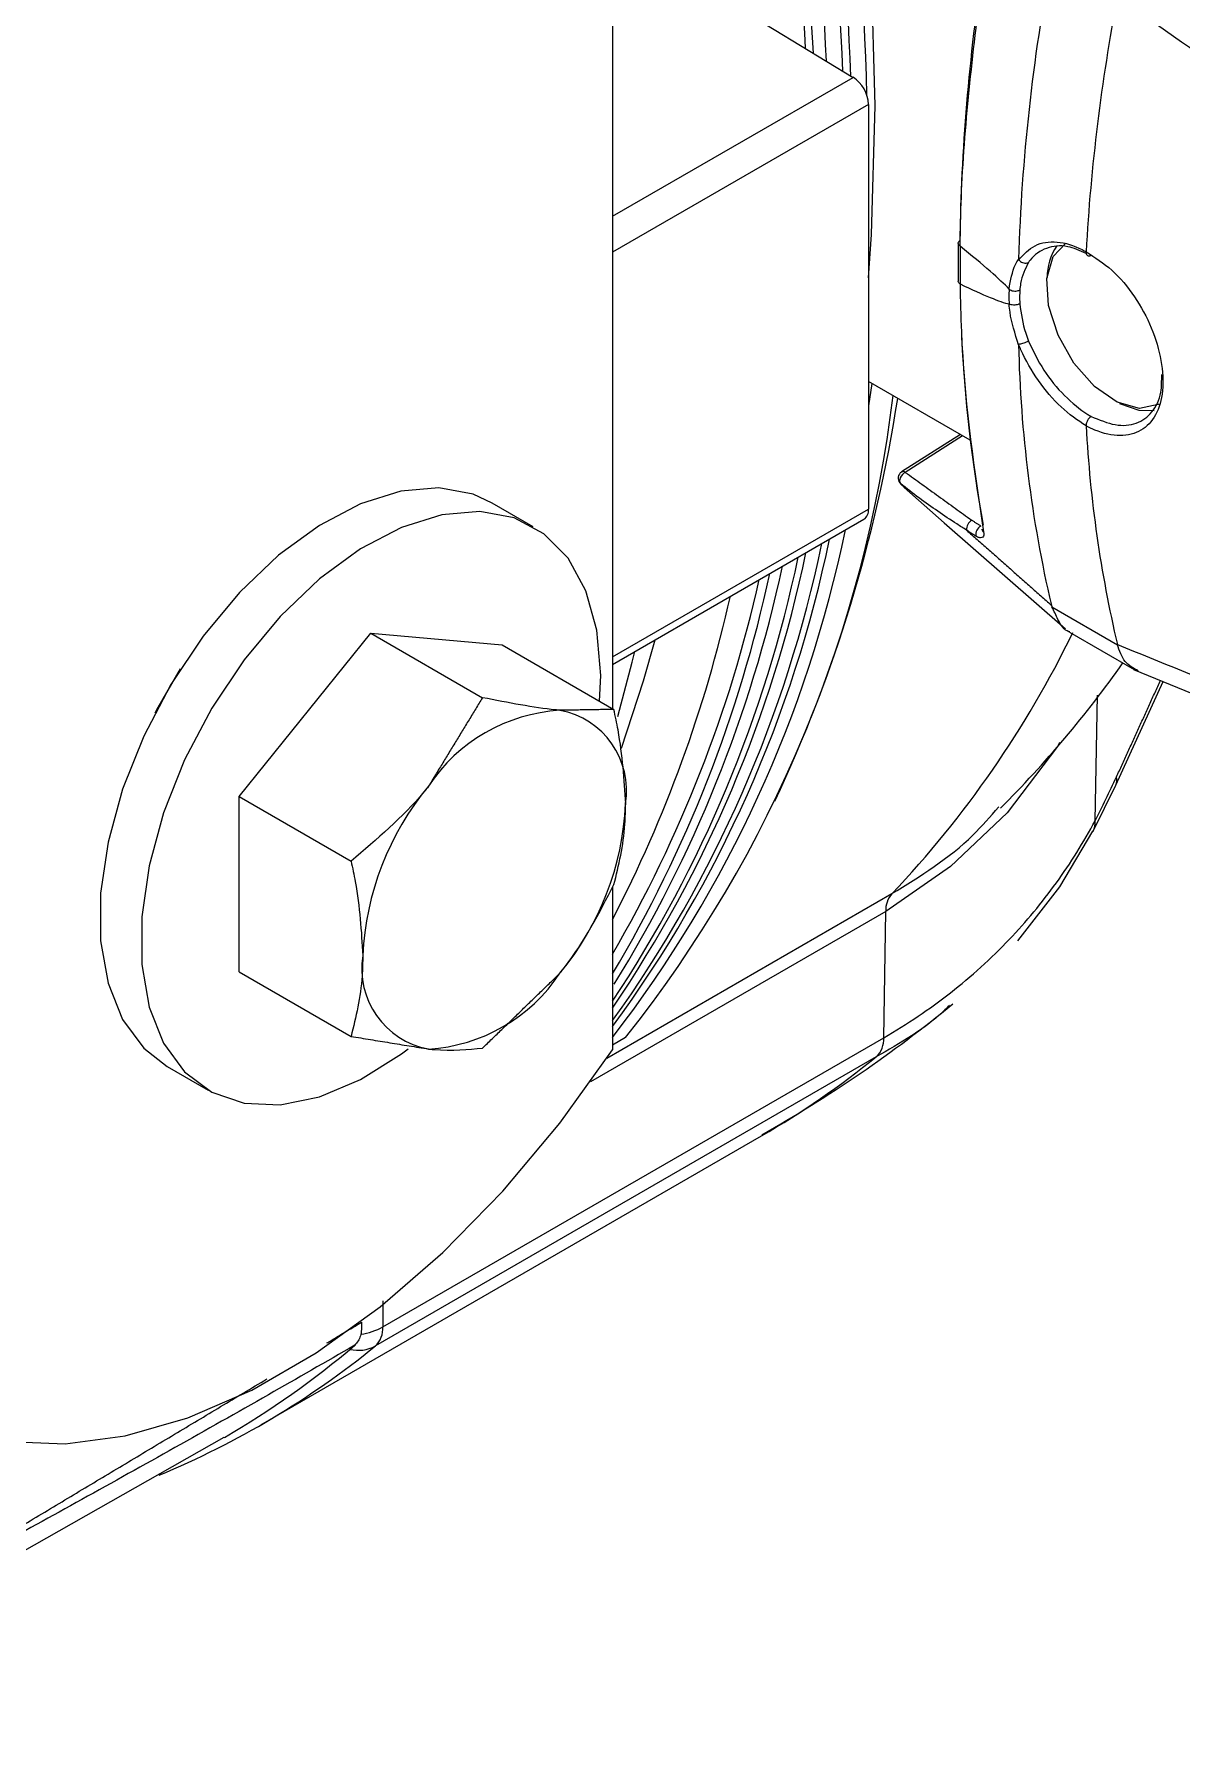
# Model space of a CAD drawing. Extents: x 11 to 120, y 2 to 94.
# Drawn here: x 23.556 to 25.1, y 12.185 to 14.484 of the extents above; entities that cross this region are included whole.
import ezdxf

# ---------------------------------------------------------------- set-up
doc = ezdxf.new("R2010")
doc.units = 0
doc.header["$MEASUREMENT"] = 0
doc.linetypes.add('SLD-Solid', pattern=[0])
doc.layers.add('OBJECT', color=7, linetype='CONTINUOUS')

msp = doc.modelspace()

# ---------------------------------------------------------------- linework, layer by layer
at = {"layer": 'OBJECT', "color": 7, "linetype": 'SLD-Solid', "lineweight": 15}
for p, q in [((24.3339, 20.4449), (24.3339, 13.5773)), ((24.4345, 14.562), (24.6576, 14.4264)), ((24.3339, 14.2396), (24.6576, 14.4264)), ((24.6782, 14.39), (24.3339, 14.1912)), ((24.6782, 14.39), (24.6782, 13.8457)), ((24.799, 14.2031), (24.799, 14.1523)), ((24.8015, 14.1992), (24.8015, 14.1484)), ((24.971, 14.1917), (24.971, 14.1917)), ((24.8151, 13.9383), (24.6782, 14.0173)), ((24.6826, 14.0148), (24.6782, 13.9844)), ((24.8018, 13.946), (24.7228, 13.8956)), ((24.8048, 13.9442), (24.7278, 13.8951)), ((24.971, 13.9575), (24.971, 13.9575)), ((24.7212, 13.88), (24.7203, 13.8809)), ((24.2273, 13.822), (24.1722, 13.8538)), ((24.3339, 13.6469), (24.6782, 13.8457)), ((24.3339, 13.6368), (24.672, 13.832)), ((24.9251, 13.7142), (25.0131, 13.6633)), ((23.8318, 13.4589), (24.0086, 13.6788)), ((24.0086, 13.6788), (24.159, 13.592)), ((24.0086, 13.6788), (24.1854, 13.663)), ((24.1854, 13.663), (24.3358, 13.5762)), ((24.9488, 13.6803), (25.0358, 13.6301)), ((25.0109, 13.4742), (25.0746, 13.6137)), ((24.9831, 13.4265), (24.9865, 13.5955)), ((23.8318, 13.4589), (23.9822, 13.3721)), ((23.8318, 13.2232), (23.8318, 13.4589)), ((24.9806, 13.4123), (25.0109, 13.4745)), ((24.3263, 13.107), (24.7097, 13.3284)), ((24.3339, 13.3373), (24.3339, 13.1184)), ((24.7014, 13.3045), (24.3041, 13.0751)), ((24.6989, 13.1346), (24.7014, 13.3045)), ((23.8318, 13.2232), (23.9822, 13.1364)), ((24.025, 12.7456), (24.6989, 13.1346)), ((24.3514, 13.1347), (24.3339, 13.1246)), ((24.6887, 13.109), (24.0149, 12.72)), ((23.7347, 13.0961), (23.7899, 13.0642)), ((23.8606, 12.6137), (24.5345, 13.0027))]:
    msp.add_line(p, q, dxfattribs=at)
at = {"layer": 'OBJECT', "color": 7, "linetype": 'SLD-Solid', "lineweight": 15, "flags": 128}
for points in [[(24.3339, 16.0338), (24.3814, 15.913), (24.4517, 15.7161), (24.5133, 15.5194), (24.5658, 15.3237), (24.6091, 15.1299), (24.6429, 14.9386), (24.6672, 14.7507), (24.6818, 14.5669), (24.6867, 14.3881), (24.6818, 14.2148), (24.6779, 14.1566)], [(25.0687, 13.9867), (25.068, 13.9863), (25.0426, 13.9809), (25.0128, 13.9894), (24.9823, 14.0106), (24.9546, 14.0419), (24.9332, 14.0797), (24.9206, 14.1193), (24.9183, 14.1559), (24.9266, 14.1852), (24.9438, 14.2032)], [(25.0161, 13.9879), (25.0419, 13.9787), (25.0626, 13.9784)], [(24.7278, 13.8951), (24.7257, 13.8938), (24.7238, 13.8922), (24.7222, 13.8901), (24.721, 13.8879), (24.7202, 13.8856), (24.72, 13.8835), (24.7204, 13.8815), (24.7212, 13.88)], [(24.1722, 13.8538), (24.1463, 13.8656), (24.1001, 13.8742), (24.0491, 13.8699), (23.995, 13.8529), (23.9396, 13.8238), (23.8846, 13.7835), (23.8319, 13.7333), (23.783, 13.6747), (23.7397, 13.6097), (23.7032, 13.5404), (23.6747, 13.469), (23.6552, 13.3978), (23.6453, 13.3291), (23.6453, 13.2651), (23.6552, 13.2078), (23.6747, 13.1591), (23.7032, 13.1205), (23.7347, 13.0961)], [(24.7263, 13.8746), (24.7801, 13.8271), (24.9431, 13.6845)], [(24.3166, 13.5873), (24.318, 13.6217), (24.313, 13.6826), (24.2982, 13.7358), (24.2742, 13.7796), (24.2416, 13.8126), (24.2015, 13.8338), (24.1552, 13.8423), (24.1042, 13.8381), (24.0501, 13.8211), (23.9947, 13.792), (23.9398, 13.7517), (23.887, 13.7014), (23.8382, 13.6429), (23.7948, 13.5779), (23.7583, 13.5086), (23.7299, 13.4372), (23.7104, 13.366), (23.7005, 13.2973), (23.7005, 13.2332), (23.7104, 13.1759), (23.7299, 13.1272), (23.7583, 13.0887), (23.7948, 13.0615), (23.8382, 13.0466), (23.887, 13.0444), (23.9398, 13.0551), (23.9947, 13.0782), (24.0501, 13.1131), (24.0589, 13.1197)], [(24.8306, 13.8186), (24.8306, 13.8184), (24.8307, 13.8178), (24.8307, 13.8178)], [(24.3459, 13.5242), (24.3755, 13.6145), (24.3913, 13.6699)], [(24.341, 13.5667), (24.3605, 13.6399), (24.3639, 13.6541)], [(23.7525, 13.6306), (23.7222, 13.579), (23.7182, 13.5711)], [(25.0348, 13.6301), (25.2199, 13.554), (25.3381, 13.5058)], [(24.9354, 13.5316), (24.9324, 13.5262), (24.8646, 13.4373), (24.7886, 13.3647), (24.7014, 13.3045), (24.7014, 13.3045), (24.7014, 13.3045)], [(24.879, 13.265), (24.9358, 13.3376), (24.9801, 13.4123)], [(23.45, 12.6081), (23.5209, 12.5914), (23.5974, 12.5883), (23.6783, 12.599), (23.7625, 12.6232), (23.8486, 12.6606), (23.9353, 12.7107), (24.0214, 12.7727), (24.1055, 12.8456), (24.1865, 12.9284), (24.263, 13.0198), (24.3339, 13.1184)], [(23.0746, 12.1849), (23.284, 12.2984), (23.8116, 12.5975)]]:
    msp.add_lwpolyline(points, dxfattribs=at)
at = {"layer": 'OBJECT', "color": 7, "linetype": 'SLD-Solid', "lineweight": 15}
for centre, radius, start, end in [((20.227, 14.2866), 4.4506, 1.4864, 22.6645), ((20.2068, 14.2704), 4.4504, 2.0217, 21.9737), ((20.2001, 14.2633), 4.4468, 2.2118, 21.6265), ((20.2142, 14.255), 4.4117, 2.5098, 20.9655), ((20.2059, 14.2443), 4.4034, 2.7937, 20.3724), ((20.2969, 14.2665), 4.3011, 2.651, 20.1856), ((27.4333, 14.1042), 2.5544, 169.1946, 178.2621), ((27.5772, 14.0454), 2.6104, 169.2044, 176.7876), ((24.632, 14.3879), 0.0463, 2.6742, 56.4596), ((24.9973, 14.156), 0.0789, 146.4947, 179.2148), ((26.5911, 14.1042), 1.7114, 181.2506, 193.0978), ((23.0089, 14.2011), 1.7144, 321.5376, 353.2043), ((22.7695, 14.2927), 1.9707, 334.7752, 351.3006), ((26.6329, 14.0454), 1.6642, 183.027, 193.2675), ((24.7281, 13.8871), 0.01, 122.53, 218.7631), ((24.7249, 13.8914), 0.00465, 51.6284, 117.1819), ((24.6639, 13.8439), 0.0144, 304.1613, 7.1509), ((24.8243, 13.8186), 0.014, 120.3017, 185.506), ((24.8365, 13.8108), 0.014, 120.3023, 185.503), ((23.0181, 14.1521), 1.663, 322.297, 348.3972), ((22.9804, 14.1455), 1.6803, 323.6577, 348.3225), ((22.9627, 14.1417), 1.6878, 324.332, 348.2957), ((24.8361, 13.8198), 0.00559, 191.5177, 238.4988), ((22.9265, 14.1342), 1.7034, 325.7099, 348.2405), ((22.9083, 14.1306), 1.7115, 326.405, 348.2124), ((22.8059, 14.1316), 1.779, 329.1908, 347.9083), ((22.8352, 14.1377), 1.7662, 328.1795, 347.94), ((22.8075, 14.1357), 1.7662, 329.7924, 347.4114), ((22.7336, 14.124), 1.8028, 332.5794, 347.3234), ((23.7049, 14.2845), 1.387, 316.421, 334.1519), ((23.8139, 14.4887), 1.4759, 314.8964, 324.8437), ((24.2768, 13.3472), 0.2282, 93.4295, 146.5651), ((24.243, 13.4669), 0.1099, 350.7481, 79.4532), ((24.9942, 13.4815), 0.0183, 336.6667, 13.0641), ((24.3813, 13.2275), 0.3837, 140.2279, 177.3607), ((23.9682, 13.4669), 0.3837, 320.2279, 357.3607), ((24.9582, 13.4234), 0.0251, 333.1369, 7.0902), ((24.736, 13.3059), 0.0346, 139.6101, 182.4226), ((24.1065, 13.2275), 0.1099, 170.7481, 259.4532), ((24.0727, 13.3472), 0.2282, 273.4295, 326.5651), ((23.6507, 14.5693), 1.7976, 299.4606, 309.3929), ((24.6661, 13.1327), 0.0328, 313.6409, 3.2977), ((23.9447, 14.0236), 1.179, 300.0125, 309.1271), ((23.9854, 12.8156), 0.0804, 277.0989, 299.5489), ((23.9923, 12.7437), 0.0328, 313.6409, 3.2977), ((23.2731, 13.6315), 1.1752, 292.5666, 309.1393), ((23.2226, 13.6169), 1.1778, 300.0184, 310.4738), ((23.9918, 12.7623), 0.0482, 256.5619, 298.6061)]:
    msp.add_arc(centre, radius, start, end, dxfattribs=at)
for centre, major_axis, ratio, start_param, end_param in [((26.236, 15.1685), (0.9767, 2.0021), 0.525016, 2.109283, 2.305521), ((10.7736, 23.2013), (14.1054, -9.0791), 0.012142, 0.048936, 0.112898), ((10.7736, 23.2013), (14.1054, -9.0791), 0.012142, 6.185918, 6.24988), ((24.9627, 14.0701), (-0.0659, 0.1269), 0.54529, 0.724385, 0.89521), ((26.236, 15.1685), (0.9767, 2.0021), 0.525016, 2.373266, 2.529682)]:
    msp.add_ellipse(centre, major_axis=major_axis, ratio=ratio, start_param=start_param, end_param=end_param, dxfattribs=at)
for points, knots in [([(24.8016, 14.1992), (24.8016, 14.2047), (24.802, 14.2322), (24.8056, 14.3539), (24.8208, 14.4768), (24.8331, 14.5761)], [0, 0, 0, 0, 0.045653, 0.228294, 1, 1, 1, 1]), ([(25.0131, 14.5343), (25.0705, 14.4943), (25.1691, 14.4256), (25.268, 14.3569), (25.3094, 14.3281)], [0, 0, 0, 0, 0.581449, 1, 1, 1, 1]), ([(24.8015, 14.1992), (24.8009, 14.1998), (24.7995, 14.2008), (24.7988, 14.2028), (24.7992, 14.2046), (24.8002, 14.206), (24.8011, 14.2066), (24.8013, 14.2068)], [0, 0, 0, 0, 0.235917, 0.471833, 0.707753, 0.925415, 1, 1, 1, 1]), ([(24.8803, 14.1811), (24.887, 14.1883), (24.9007, 14.2029), (24.9315, 14.2072), (24.9561, 14.2), (24.9692, 14.1927), (24.971, 14.1917)], [0, 0, 0, 0, 0.315107, 0.632944, 0.949791, 1, 1, 1, 1]), ([(24.9712, 14.1895), (24.9628, 14.1932), (24.9438, 14.2017), (24.9168, 14.1984), (24.9006, 14.1872), (24.8942, 14.1785), (24.8934, 14.1773)], [0, 0, 0, 0, 0.269349, 0.609719, 0.95051, 1, 1, 1, 1]), ([(24.971, 14.1917), (24.9828, 14.1842), (25.0065, 14.1693), (25.0372, 14.1323), (25.0604, 14.0896), (25.0736, 14.0449), (25.0756, 14.0036), (25.0663, 13.9705), (25.0462, 13.9493), (25.0176, 13.9423), (24.9908, 13.9479), (24.975, 13.9556), (24.971, 13.9575)], [0, 0, 0, 0, 0.106547, 0.213092, 0.319763, 0.426916, 0.534499, 0.642267, 0.74996, 0.857311, 0.964156, 1, 1, 1, 1]), ([(24.971, 14.1917), (24.971, 14.1908), (24.9711, 14.189), (24.9721, 14.1871), (24.9738, 14.1861), (24.9756, 14.1861), (24.977, 14.1867), (24.9776, 14.187), (24.9777, 14.1871)], [0, 0, 0, 0, 0.208439, 0.416877, 0.625339, 0.83387, 0.967124, 1, 1, 1, 1]), ([(24.8674, 14.1414), (24.8694, 14.1534), (24.8719, 14.1685), (24.8787, 14.1794), (24.8801, 14.1816)], [0, 0, 0, 0, 0.79181, 1, 1, 1, 1]), ([(24.8801, 14.1816), (24.8801, 14.1816), (24.8801, 14.1814), (24.8802, 14.1813), (24.8802, 14.1811), (24.8802, 14.1811), (24.8803, 14.1811)], [0, 0, 0, 0, 0.344879, 0.691965, 0.85965, 1, 1, 1, 1]), ([(24.8803, 14.1811), (24.881, 14.1802), (24.8825, 14.1786), (24.8856, 14.177), (24.8888, 14.1763), (24.8912, 14.1765), (24.8927, 14.177), (24.8932, 14.1772), (24.8934, 14.1773)], [0, 0, 0, 0, 0.214952, 0.429904, 0.644864, 0.85984, 0.951436, 1, 1, 1, 1]), ([(24.8934, 14.1773), (24.889, 14.1686), (24.8835, 14.1577), (24.8821, 14.1433), (24.8818, 14.1404)], [0, 0, 0, 0, 0.796377, 1, 1, 1, 1]), ([(24.8015, 14.1484), (24.8009, 14.149), (24.7996, 14.15), (24.7989, 14.1514), (24.799, 14.1522), (24.7991, 14.1523)], [0, 0, 0, 0, 0.461577, 0.923153, 1, 1, 1, 1]), ([(24.8016, 14.1484), (24.8016, 14.143), (24.802, 14.1161), (24.8056, 13.9993), (24.8208, 13.8974), (24.8331, 13.815)], [0, 0, 0, 0, 0.045653, 0.228294, 1, 1, 1, 1]), ([(24.8674, 14.1414), (24.8683, 14.1409), (24.8699, 14.1398), (24.8732, 14.139), (24.8766, 14.1388), (24.8791, 14.1393), (24.8807, 14.1399), (24.8814, 14.1402), (24.8818, 14.1404)], [0, 0, 0, 0, 0.209939, 0.419878, 0.629817, 0.839756, 0.898241, 1, 1, 1, 1]), ([(24.8818, 14.1219), (24.8814, 14.1217), (24.8807, 14.1214), (24.8791, 14.1207), (24.8766, 14.1202), (24.8732, 14.12), (24.8699, 14.1204), (24.8683, 14.1211), (24.8674, 14.1215)], [0, 0, 0, 0, 0.101759, 0.160244, 0.370183, 0.580122, 0.790061, 1, 1, 1, 1]), ([(24.8801, 14.0668), (24.8754, 14.0817), (24.8693, 14.1004), (24.8678, 14.1178), (24.8674, 14.1215)], [0, 0, 0, 0, 0.791837, 1, 1, 1, 1]), ([(24.8818, 14.1404), (24.8816, 14.1351), (24.8813, 14.129), (24.8818, 14.1226), (24.8818, 14.1219)], [0, 0, 0, 0, 0.886118, 1, 1, 1, 1]), ([(24.8818, 14.1219), (24.8836, 14.1088), (24.8859, 14.0923), (24.8922, 14.0752), (24.8934, 14.0717)], [0, 0, 0, 0, 0.796377, 1, 1, 1, 1]), ([(24.8803, 14.0672), (24.8802, 14.0672), (24.8802, 14.0672), (24.8802, 14.0671), (24.8801, 14.0669), (24.8801, 14.0668), (24.8801, 14.0668)], [0, 0, 0, 0, 0.159851, 0.363921, 0.750554, 1, 1, 1, 1]), ([(24.8934, 14.0717), (24.8932, 14.0716), (24.8927, 14.0713), (24.8912, 14.0705), (24.8888, 14.0694), (24.8856, 14.0683), (24.8825, 14.0674), (24.881, 14.0673), (24.8803, 14.0672)], [0, 0, 0, 0, 0.048564, 0.14016, 0.355136, 0.570096, 0.785048, 1, 1, 1, 1]), ([(24.971, 13.9575), (24.9596, 13.9653), (24.9368, 13.9808), (24.9057, 14.0176), (24.8882, 14.0481), (24.8813, 14.0648), (24.8803, 14.0672)], [0, 0, 0, 0, 0.315568, 0.631102, 0.947588, 1, 1, 1, 1]), ([(24.8934, 14.0717), (24.8998, 14.0584), (24.9126, 14.0316), (24.9415, 13.997), (24.9642, 13.9784), (24.9762, 13.9712), (24.9777, 13.9703)], [0, 0, 0, 0, 0.318291, 0.636578, 0.954854, 1, 1, 1, 1]), ([(24.9777, 13.9703), (24.9888, 13.9657), (25.0109, 13.9565), (25.0397, 13.9592), (25.0609, 13.9745), (25.0727, 13.998), (25.0727, 14.0184), (25.0727, 14.0266)], [0, 0, 0, 0, 0.214298, 0.428607, 0.642726, 0.856926, 1, 1, 1, 1]), ([(24.9777, 13.9703), (24.9776, 13.9702), (24.977, 13.9698), (24.9756, 13.9687), (24.9738, 13.9665), (24.9721, 13.9635), (24.9711, 13.9603), (24.971, 13.9585), (24.971, 13.9575)], [0, 0, 0, 0, 0.032876, 0.16613, 0.374661, 0.583123, 0.791561, 1, 1, 1, 1]), ([(24.8103, 13.8173), (24.8059, 13.82), (24.7839, 13.834), (24.7536, 13.8546), (24.7296, 13.8734), (24.7212, 13.88)], [0, 0, 0, 0, 0.139683, 0.698663, 1, 1, 1, 1]), ([(24.8331, 13.815), (24.8333, 13.8135), (24.8336, 13.8104), (24.8321, 13.8076), (24.8292, 13.8067), (24.8257, 13.8075), (24.8233, 13.8089), (24.8225, 13.8094)], [0, 0, 0, 0, 0.219062, 0.43802, 0.659218, 0.879999, 1, 1, 1, 1]), ([(24.949, 13.6805), (24.9486, 13.6806), (24.9413, 13.6824), (24.9348, 13.6933), (24.9278, 13.7083), (24.9251, 13.7142)], [0, 0, 0, 0, 0.027936, 0.6195, 1, 1, 1, 1]), ([(25.0131, 13.6635), (25.0705, 13.6402), (25.1691, 13.6001), (25.268, 13.5602), (25.3094, 13.5435)], [0, 0, 0, 0, 0.581449, 1, 1, 1, 1]), ([(25.0411, 13.6281), (25.0346, 13.6316), (25.0215, 13.6387), (25.0159, 13.655), (25.0131, 13.6633)], [0, 0, 0, 0, 0.491535, 1, 1, 1, 1]), ([(24.2632, 13.575), (24.2611, 13.5752), (24.231, 13.578), (24.1937, 13.5853), (24.159, 13.592)], [0, 0, 0, 0, 0.070214, 1, 1, 1, 1]), ([(24.3516, 13.4492), (24.3496, 13.4819), (24.347, 13.5232), (24.3377, 13.567), (24.3358, 13.5762)], [0, 0, 0, 0, 0.788999, 1, 1, 1, 1]), ([(24.9831, 13.4265), (24.9831, 13.4265), (24.9929, 13.4451), (25.0024, 13.4654), (25.012, 13.4856)], [0, 0, 0, 0, 0.00003, 1, 1, 1, 1]), ([(24.0864, 13.4729), (24.0843, 13.4703), (24.0542, 13.4333), (24.0169, 13.4016), (23.9822, 13.3721)], [0, 0, 0, 0, 0.070214, 1, 1, 1, 1]), ([(24.3358, 13.3405), (24.3422, 13.3666), (24.3506, 13.4006), (24.3514, 13.4401), (24.3516, 13.4492)], [0, 0, 0, 0, 0.768151, 1, 1, 1, 1]), ([(24.7097, 13.3284), (24.7481, 13.352), (24.8011, 13.3846), (24.8422, 13.4321), (24.8535, 13.4452)], [0, 0, 0, 0, 0.725399, 1, 1, 1, 1]), ([(24.6989, 13.1346), (24.6989, 13.1346), (24.7303, 13.1528), (24.7902, 13.1932), (24.8678, 13.2635), (24.9328, 13.3416), (24.9677, 13.3975), (24.9831, 13.4265), (24.9831, 13.4265)], [0, 0, 0, 0, 0.000005, 0.2589, 0.517795, 0.758901, 0.999995, 1, 1, 1, 1]), ([(23.9822, 13.3721), (23.9842, 13.3629), (23.9935, 13.3191), (23.996, 13.2778), (23.998, 13.2451)], [0, 0, 0, 0, 0.211001, 1, 1, 1, 1]), ([(24.2632, 13.2214), (24.2653, 13.224), (24.2949, 13.2613), (24.3161, 13.3023), (24.3358, 13.3405)], [0, 0, 0, 0, 0.070214, 1, 1, 1, 1]), ([(23.998, 13.2451), (23.9978, 13.236), (23.9971, 13.1965), (23.9887, 13.1625), (23.9822, 13.1364)], [0, 0, 0, 0, 0.231849, 1, 1, 1, 1]), ([(24.7871, 13.178), (24.7844, 13.1753), (24.7561, 13.1473), (24.7207, 13.1272), (24.6887, 13.109)], [0, 0, 0, 0, 0.09762, 1, 1, 1, 1]), ([(24.0864, 13.1194), (24.0885, 13.1192), (24.1181, 13.1167), (24.1393, 13.1187), (24.159, 13.1206)], [0, 0, 0, 0, 0.070214, 1, 1, 1, 1]), ([(23.9963, 12.752), (23.9963, 12.7454), (23.9964, 12.7321), (23.9902, 12.7247), (23.9871, 12.7209)], [0, 0, 0, 0, 0.49976, 1, 1, 1, 1]), ([(23.9871, 12.7209), (23.9484, 12.6987), (23.8673, 12.6521), (23.7451, 12.5831), (23.621, 12.5139), (23.4968, 12.4455), (23.4142, 12.4008), (23.3722, 12.378)], [0, 0, 0, 0, 0.187126, 0.391336, 0.595144, 0.79397, 1, 1, 1, 1])]:
    msp.add_open_spline(points, degree=3, knots=knots, dxfattribs=at)
for points in [[(24.8015, 14.1992), (24.8016, 14.1992)], [(24.8015, 14.1484), (24.8016, 14.1484)], [(24.8674, 14.1414), (24.8674, 14.1414)], [(24.8674, 14.1215), (24.8674, 14.1215)], [(24.7278, 13.8951), (24.8172, 13.8307)], [(24.7212, 13.88), (24.7265, 13.8748)], [(24.8172, 13.8307), (24.8294, 13.8229)], [(24.8103, 13.8173), (24.9243, 13.7163)], [(24.8225, 13.8094), (24.8103, 13.8173)], [(24.9243, 13.7163), (24.9251, 13.7142)], [(25.0131, 13.6633), (25.0131, 13.6635)], [(25.012, 13.4856), (25.0711, 13.6152)], [(24.159, 13.592), (24.0864, 13.4729)], [(24.3358, 13.5762), (24.2632, 13.575)], [(24.159, 13.1206), (24.2632, 13.2214)], [(23.9822, 13.1364), (24.0864, 13.1194)], [(24.0251, 12.7805), (24.025, 12.7456)], [(23.9495, 12.724), (23.9963, 12.752)], [(23.3722, 12.378), (23.8688, 12.6756)]]:
    msp.add_open_spline(points, degree=1, dxfattribs=at)

doc.saveas('drawing.dxf')
